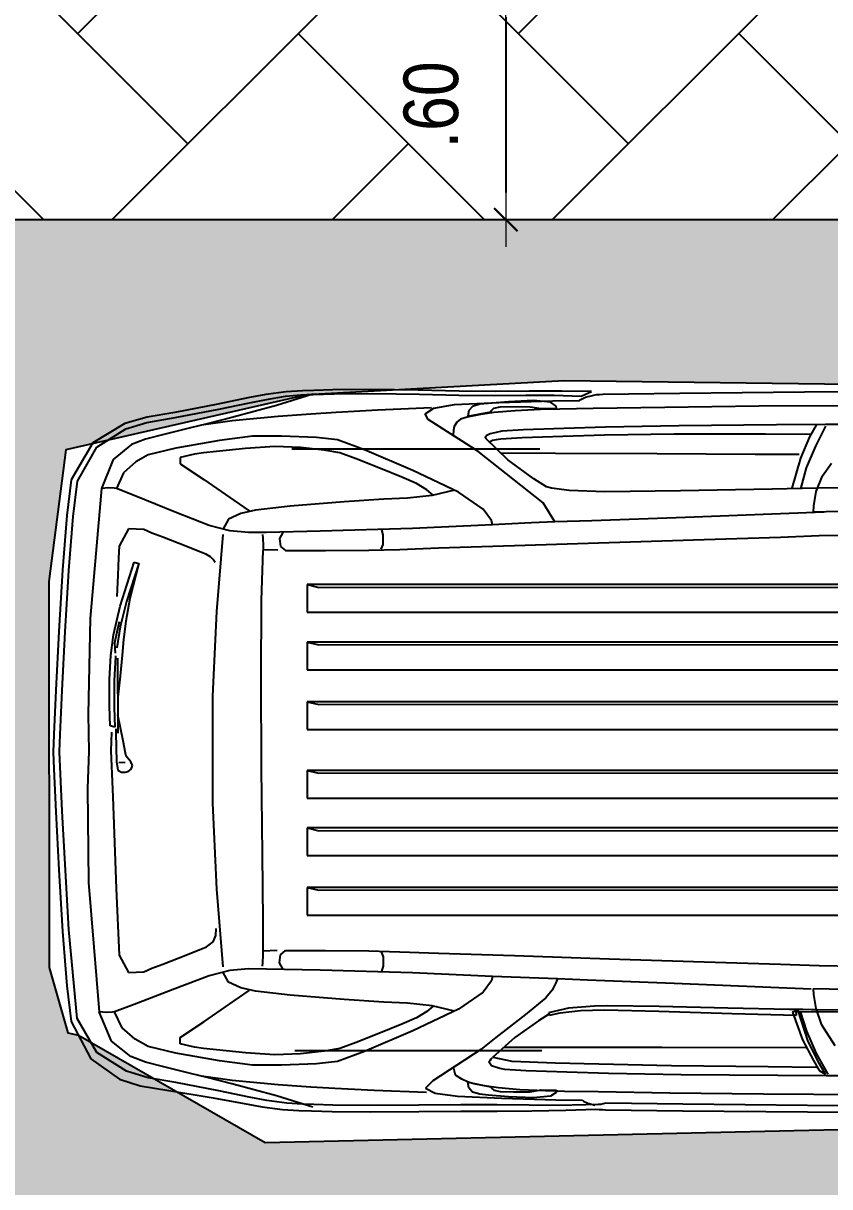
# Model space of a CAD drawing. Header units: millimetres. Extents: x -6300 to 1991, y -4770 to 4545.
# Drawn here: x 1496.562 to 1498.633, y 106.682 to 109.67 of the extents above; entities that cross this region are included whole.
import ezdxf

# ---------------------------------------------------------------- set-up
doc = ezdxf.new("R2010")
doc.units = ezdxf.units.MM
doc.header["$LTSCALE"] = 20
doc.header["$MEASUREMENT"] = 0
doc.layers.get('0').update_dxf_attribs({"linetype": 'CONTINUOUS'})
doc.layers.get('DEFPOINTS').update_dxf_attribs({"linetype": 'CONTINUOUS'})
doc.layers.add('COTA', color=7, linetype='CONTINUOUS')
doc.layers.add('LAYER7', color=4, linetype='CONTINUOUS')
doc.layers.add('E-Pen-C', color=4, linetype='CONTINUOUS', lineweight=15)
doc.layers.add('E-Pen-G', color=3, linetype='CONTINUOUS', lineweight=30)
doc.styles.add('F2', font='ARIALN.TTF')
doc.dimstyles.new('DIMENSION-1', dxfattribs={"dimtxt": 0.145, "dimasz": 0.07, "dimexe": 1, "dimexo": 0, "dimgap": 0.12, "dimtad": 1, "dimzin": 7, "dimdsep": 46, "dimtxsty": 'F2', "dimblk1": 'TRACO', "dimblk2": 'TRACO', "dimsah": 1, "dimcen": 1, "dimse1": 1, "dimse2": 1, "dimclrd": 4, "dimclre": 256, "dimclrt": 4, "dimadec": 8, "dimazin": 0, "dimtfac": 1, "dimtix": 1, "dimtmove": 2, "dimatfit": 3, "dimldrblk": 'TRACO', "dimfxl": 1, "dimtolj": 1, "dimtzin": 0, "dimarcsym": 0})

# ---------------------------------------------------------------- blocks, each defined once
blk = doc.blocks.new('TRACO')
at = {"layer": 'E-Pen-C'}
for p, q in [((0, 1), (0, -1)), ((-1, 0), (1, 0))]:
    blk.add_line(p, q, dxfattribs=at)
at = {"layer": 'E-Pen-G'}
blk.add_line((-0.424, -0.424), (0.424, 0.424), dxfattribs=at)
blk = doc.blocks.new('*D387')
at = {"color": 4, "lineweight": -2}
blk.add_line((1497.8016, 109.6856), (1497.8016, 109.2356), dxfattribs=at)
at = {"layer": 'DEFPOINTS', "color": 0}
for p in [(1497.8016, 109.7556, -0.2465), (1497.8016, 109.1656), (1497.8016, 109.1656)]:
    blk.add_point(p, dxfattribs=at)
at = {"color": 4, "lineweight": -2, "xscale": 0.07, "yscale": 0.07, "zscale": 0.07}
for p, rotation in [((1497.8016, 109.7556), 90), ((1497.8016, 109.1656), 270)]:
    blk.add_blockref('TRACO', p, dxfattribs=dict(at, rotation=rotation))
at = {"color": 4, "insert": (1497.6101, 109.4606), "char_height": 0.14, "attachment_point": 5, "rotation": 90, "style": 'F2'}
blk.add_mtext('\\A1;.60', dxfattribs=at)
blk = doc.blocks.new('Austin Mini dessus')
at = {"color": 8, "flags": 128}
for points in [[(2.1078, 3.7972), (1.9397, 3.7986)], [(2.4284, 3.7942), (2.1078, 3.7972)], [(2.6551, 3.7981), (2.7306, 3.7997)], [(2.6814, 3.7868), (2.6551, 3.7981)], [(2.7306, 3.7997), (2.8147, 3.7991)], [(2.8147, 3.7991), (2.9021, 3.7984)], [(2.9021, 3.7984), (2.9944, 3.7997)], [(2.9944, 3.7997), (3.0997, 3.8021)], [(3.0997, 3.8021), (3.2215, 3.8034)], [(3.2215, 3.8034), (3.3188, 3.8025)], [(3.3188, 3.8025), (3.3675, 3.8008)], [(3.3675, 3.8008), (3.3972, 3.7998)], [(3.3972, 3.7998), (3.439, 3.7972)], [(3.439, 3.7972), (3.4912, 3.7905)], [(2.6259, 3.7916), (2.4284, 3.7942)], [(2.6343, 3.7911), (2.6259, 3.7916)], [(2.642, 3.7903), (2.6343, 3.7911)], [(2.649, 3.7893), (2.642, 3.7903)], [(2.6704, 3.7837), (2.649, 3.7893)], [(2.6822, 3.7782), (2.6704, 3.7837)], [(2.7507, 3.7887), (2.6814, 3.7868)], [(2.6858, 3.7757), (2.6822, 3.7782)], [(2.7538, 3.7741), (2.6858, 3.7757)], [(2.7458, 3.7609), (2.7598, 3.7709)], [(2.8237, 3.7886), (2.7507, 3.7887)], [(2.8931, 3.7702), (2.7538, 3.7741)], [(2.7598, 3.7709), (2.8041, 3.7753)], [(2.8041, 3.7753), (2.8678, 3.772)], [(2.9048, 3.7882), (2.8237, 3.7886)], [(2.8678, 3.772), (2.9199, 3.7677)], [(3.0069, 3.7651), (2.8931, 3.7702)], [(2.9951, 3.7894), (2.9048, 3.7882)], [(2.9199, 3.7677), (2.9416, 3.7655)], [(2.9416, 3.7655), (2.9606, 3.76)], [(3.0966, 3.7917), (2.9951, 3.7894)], [(3.0599, 3.7557), (3.0069, 3.7651)], [(3.2164, 3.793), (3.0966, 3.7917)], [(3.316, 3.7921), (3.2164, 3.793)], [(3.3693, 3.7904), (3.316, 3.7921)], [(3.4015, 3.7895), (3.3693, 3.7904)], [(3.3706, 3.7916), (3.4639, 3.7624)], [(3.4406, 3.7862), (3.4015, 3.7895)], [(3.4894, 3.7783), (3.4406, 3.7862)], [(3.5334, 3.7691), (3.4894, 3.7783)], [(3.4912, 3.7905), (3.5375, 3.7819)], [(3.6119, 3.753), (3.5334, 3.7691)], [(3.5375, 3.7819), (3.6147, 3.7659)], [(3.6147, 3.7659), (3.7245, 3.7448)], [(1.9674, 3.7618), (2.2252, 3.7604)], [(2.2252, 3.7604), (2.4664, 3.7574)], [(2.4664, 3.7574), (2.6503, 3.7544)], [(2.6503, 3.7544), (2.7365, 3.753)], [(2.7365, 3.753), (2.7855, 3.7519)], [(2.7449, 3.7554), (2.7458, 3.7609)], [(2.7845, 3.7544), (2.7449, 3.7554)], [(2.8122, 3.7594), (2.7845, 3.7544)], [(2.7855, 3.7519), (2.851, 3.7488)], [(2.8551, 3.7596), (2.8122, 3.7594)], [(2.851, 3.7488), (2.9058, 3.7442)], [(2.8891, 3.7588), (2.8551, 3.7596)], [(2.9053, 3.7556), (2.8891, 3.7588)], [(2.9118, 3.7497), (2.9053, 3.7556)], [(2.9058, 3.7442), (2.9441, 3.7386)], [(2.913, 3.7465), (2.9118, 3.7497)], [(2.9725, 3.7349), (2.913, 3.7465)], [(2.9441, 3.7386), (2.9744, 3.7329)], [(2.9606, 3.76), (2.9698, 3.7493)], [(2.9698, 3.7493), (2.9725, 3.7349)], [(3.0819, 3.7412), (3.0599, 3.7557)], [(3.0661, 3.7568), (3.2036, 3.7505)], [(3.0743, 3.7267), (3.0819, 3.7412)], [(3.2036, 3.7505), (3.3106, 3.7441)], [(3.3106, 3.7441), (3.3759, 3.7402)], [(3.3759, 3.7402), (3.4593, 3.7344)], [(3.4639, 3.7624), (3.5784, 3.7316)], [(3.7239, 3.7317), (3.6119, 3.753)], [(3.7245, 3.7448), (3.7958, 3.7324)], [(1.8979, 3.7134), (2.0543, 3.714)], [(2.0537, 3.7091), (2.0796, 3.6584)], [(2.0543, 3.714), (2.1798, 3.7129)], [(2.094, 3.6816), (2.0773, 3.7122)], [(2.1798, 3.7129), (2.4309, 3.7103)], [(2.4309, 3.7103), (2.6188, 3.7069)], [(2.6188, 3.7069), (2.7259, 3.7034)], [(2.9469, 3.6452), (3.0743, 3.7267)], [(2.9744, 3.7329), (2.9916, 3.7274)], [(2.9916, 3.7274), (3.001, 3.7198)], [(3.001, 3.7198), (3.0087, 3.7071)], [(3.0087, 3.7071), (3.01, 3.6884)], [(3.4593, 3.7344), (3.5777, 3.7235)], [(3.5777, 3.7235), (3.6563, 3.7118)], [(3.5784, 3.7316), (3.6421, 3.7153)], [(3.6421, 3.7153), (3.6846, 3.7048)], [(3.7964, 3.7192), (3.7239, 3.7317)], [(3.7958, 3.7324), (3.8536, 3.716)], [(3.8504, 3.7028), (3.7964, 3.7192)], [(3.8536, 3.716), (3.9358, 3.6662)], [(2.0918, 3.6884), (2.2083, 3.6887)], [(2.1175, 3.6272), (2.094, 3.6816)], [(2.2083, 3.6887), (2.4426, 3.6885)], [(2.4426, 3.6885), (2.6215, 3.6864)], [(2.6215, 3.6864), (2.7286, 3.6829)], [(2.7259, 3.7034), (2.8298, 3.6998)], [(2.7286, 3.6829), (2.8326, 3.6793)], [(2.8298, 3.6998), (2.8852, 3.6963)], [(2.8326, 3.6793), (2.8879, 3.6758)], [(2.8698, 3.6229), (2.9257, 3.6769)], [(2.8852, 3.6963), (2.8995, 3.6935)], [(2.8879, 3.6758), (2.8994, 3.674)], [(2.8995, 3.6935), (2.9148, 3.6898)], [(2.9148, 3.6898), (2.9254, 3.6845)], [(2.9269, 3.6823), (2.9254, 3.6845)], [(2.9257, 3.6769), (2.9271, 3.6797)], [(2.9271, 3.6797), (2.9269, 3.6823)], [(3.3067, 3.6745), (3.361, 3.68)], [(3.361, 3.68), (3.4507, 3.6839)], [(3.4507, 3.6839), (3.525, 3.6834)], [(3.525, 3.6834), (3.6102, 3.6722)], [(3.6846, 3.7048), (3.7528, 3.688)], [(3.7528, 3.688), (3.8, 3.6763)], [(3.8, 3.6763), (3.8361, 3.6624)], [(3.9251, 3.6552), (3.8504, 3.7028)], [(2.0796, 3.6584), (2.1036, 3.6021)], [(2.7871, 3.6502), (3.4246, 3.6502)], [(2.8994, 3.674), (2.9094, 3.6722)], [(2.9094, 3.6722), (2.9171, 3.6679)], [(3.1134, 3.5955), (3.2381, 3.6482)], [(3.2381, 3.6482), (3.3067, 3.6745)], [(3.3014, 3.6408), (3.3411, 3.6477)], [(3.3411, 3.6477), (3.4025, 3.6546)], [(3.4025, 3.6546), (3.4682, 3.6568)], [(3.4682, 3.6568), (3.5432, 3.6518)], [(3.5432, 3.6518), (3.6174, 3.6446)], [(3.6102, 3.6722), (3.7219, 3.6526)], [(3.7219, 3.6526), (3.793, 3.6355)], [(3.8361, 3.6624), (3.8831, 3.6237)], [(3.9748, 3.5682), (3.9251, 3.6552)], [(3.9358, 3.6662), (3.9909, 3.5714)], [(2.1391, 3.55), (2.1175, 3.6272)], [(2.1218, 3.6365), (2.2347, 3.637)], [(2.2347, 3.637), (2.4865, 3.6382)], [(2.4865, 3.6382), (2.7473, 3.6393)], [(2.7473, 3.6393), (2.8869, 3.6399)], [(2.7793, 3.5129), (2.9469, 3.6452)], [(2.8029, 3.5745), (2.8698, 3.6229)], [(3.1969, 3.6007), (3.2592, 3.6259)], [(3.2592, 3.6259), (3.3014, 3.6408)], [(3.6174, 3.6446), (3.651, 3.6408)], [(3.651, 3.6408), (3.6741, 3.6378)], [(3.6741, 3.6378), (3.7107, 3.6285)], [(3.7107, 3.6285), (3.7113, 3.6124)], [(3.793, 3.6355), (3.8251, 3.6178)], [(3.8251, 3.6178), (3.8563, 3.5892)], [(3.8831, 3.6237), (3.9133, 3.5491)], [(2.0615, 3.5818), (2.0389, 3.6143)], [(2.1036, 3.6021), (2.1179, 3.5483)], [(2.9962, 3.5397), (3.1134, 3.5955)], [(3.1417, 3.5787), (3.1969, 3.6007)], [(3.7113, 3.6124), (3.6503, 3.5725)], [(3.8563, 3.5892), (3.8742, 3.5491)], [(2.0778, 3.5418), (2.0615, 3.5818)], [(2.7705, 3.5534), (2.8029, 3.5745)], [(3.0778, 3.5457), (3.1044, 3.562)], [(3.1044, 3.562), (3.1417, 3.5787)], [(3.6503, 3.5725), (3.5724, 3.5187)], [(3.9862, 3.4773), (3.9748, 3.5682)], [(3.9909, 3.5714), (4.0023, 3.48)], [(1.8885, 3.5517), (2.0756, 3.55)], [(2.0756, 3.55), (2.1906, 3.5477)], [(2.0837, 3.5046), (2.0778, 3.5418)], [(2.1906, 3.5477), (2.4267, 3.5434)], [(2.4267, 3.5434), (2.6206, 3.5411)], [(2.6206, 3.5411), (2.712, 3.5443)], [(2.712, 3.5443), (2.7579, 3.5502)], [(2.7579, 3.5502), (2.7705, 3.5534)], [(2.9326, 3.496), (2.9962, 3.5397)], [(3.0068, 3.545), (3.0636, 3.5315)], [(3.0618, 3.5326), (3.0778, 3.5457)], [(3.0636, 3.5315), (3.1275, 3.5247)], [(3.7236, 3.4885), (3.8253, 3.5293)], [(3.8253, 3.5293), (3.8742, 3.5491)], [(3.8742, 3.5491), (3.8804, 3.5498)], [(3.8804, 3.5498), (3.8953, 3.5506)], [(3.8953, 3.5506), (3.9133, 3.5491)], [(3.9133, 3.5491), (3.9421, 3.2156)], [(2.0844, 3.4883), (2.0837, 3.5046)], [(2.7489, 3.4635), (2.7793, 3.5129)], [(3.1275, 3.5247), (3.1878, 3.5219)], [(3.1878, 3.5219), (3.29, 3.5153)], [(3.29, 3.5153), (3.4288, 3.5036)], [(3.4288, 3.5036), (3.5179, 3.4935)], [(3.5724, 3.5187), (3.5339, 3.4917)], [(1.8885, 3.4935), (2.0844, 3.4883)], [(2.0579, 3.4882), (2.4134, 3.475)], [(2.4134, 3.475), (2.6537, 3.4666)], [(2.6537, 3.4666), (2.7489, 3.4635)], [(2.9092, 3.4563), (2.9113, 3.4668)], [(2.9113, 3.4668), (2.9326, 3.496)], [(3.5179, 3.4935), (3.5549, 3.4854)], [(3.5549, 3.4854), (3.5868, 3.4709)], [(3.5868, 3.4709), (3.6013, 3.4438)], [(3.6368, 3.4545), (3.7236, 3.4885)], [(3.9969, 3.3387), (3.9862, 3.4773)], [(4.0023, 3.48), (4.0132, 3.3405)], [(2.7489, 3.4635), (2.8086, 3.4608)], [(2.8086, 3.4608), (2.8767, 3.4577)], [(2.8767, 3.4577), (2.9092, 3.4563)], [(2.9092, 3.4563), (3.1149, 3.4465)], [(3.1149, 3.4465), (3.3513, 3.4394)], [(3.1945, 3.4428), (3.1904, 3.4299)], [(3.3513, 3.4394), (3.4895, 3.4367)], [(3.4471, 3.4365), (3.4563, 3.4213)], [(3.4895, 3.4367), (3.5356, 3.4366)], [(3.5356, 3.4366), (3.5836, 3.4404)], [(3.5836, 3.4404), (3.6368, 3.4545)], [(3.7841, 3.435), (3.8045, 3.444)], [(3.8045, 3.444), (3.8435, 3.4455)], [(3.8435, 3.4455), (3.8675, 3.4012)], [(2.0699, 3.4284), (1.9786, 3.4297)], [(2.1695, 3.4247), (2.0699, 3.4284)], [(2.3653, 3.4184), (2.1695, 3.4247)], [(2.6091, 3.4106), (2.3653, 3.4184)], [(2.8528, 3.4028), (2.6091, 3.4106)], [(3.1904, 3.4299), (3.1906, 3.4059)], [(3.4563, 3.4213), (3.4534, 3.4004)], [(3.4973, 3.4027), (3.4982, 3.4219)], [(3.4982, 3.4219), (3.4986, 3.4312)], [(3.6013, 3.4314), (3.6181, 3.2335)], [(3.6968, 3.4013), (3.756, 3.4243)], [(3.756, 3.4243), (3.7841, 3.435)], [(3.0481, 3.3965), (2.8528, 3.4028)], [(3.147, 3.3929), (3.0481, 3.3965)], [(3.2267, 3.3909), (3.147, 3.3929)], [(3.1906, 3.4059), (3.1955, 3.3932)], [(3.3378, 3.39), (3.2267, 3.3909)], [(3.4403, 3.3899), (3.3378, 3.39)], [(3.4534, 3.4004), (3.4403, 3.3899)], [(3.4605, 3.391), (3.4969, 3.3921)], [(3.4969, 3.3921), (3.4973, 3.4027)], [(3.4984, 3.3906), (3.5032, 3.2619)], [(3.6334, 3.3741), (3.6439, 3.38)], [(3.6439, 3.38), (3.6968, 3.4013)], [(3.8675, 3.4012), (3.8692, 3.3713)], [(3.6215, 3.3593), (3.6261, 3.3671)], [(3.6261, 3.3671), (3.6334, 3.3741)], [(3.8294, 3.3605), (3.8176, 3.3569)], [(3.8176, 3.3569), (3.8402, 3.2669)], [(3.8176, 3.3569), (3.8491, 3.259)], [(3.8656, 3.2467), (3.8294, 3.3605)], [(3.8692, 3.3713), (3.8712, 3.3271)], [(3.8712, 3.3271), (3.8736, 3.2722)], [(4.0064, 3.181), (3.9969, 3.3387)], [(4.0132, 3.3405), (4.0227, 3.1819)], [(1.521, 3.3024), (3.3849, 3.3024)], [(3.3552, 3.2953), (1.5269, 3.296)], [(3.3849, 3.3024), (3.3552, 3.2953)], [(3.3849, 3.3024), (3.3849, 3.2314)], [(3.5032, 3.2619), (3.5043, 3.0618)], [(3.8402, 3.2669), (3.8508, 3.2084)], [(3.8491, 3.259), (3.8648, 3.1939)], [(3.3849, 3.2314), (1.521, 3.2314)], [(3.6181, 3.2335), (3.6277, 3.0159)], [(3.8822, 3.1732), (3.8656, 3.2467)], [(3.8508, 3.2084), (3.8565, 3.1612)], [(3.868, 3.2065), (3.8741, 3.1805)], [(3.9421, 3.2156), (3.9474, 2.9699)], [(3.8648, 3.1939), (3.8741, 3.1401)], [(3.8741, 3.1805), (3.8782, 3.1603)], [(3.8893, 3.1208), (3.8822, 3.1732)], [(4.0139, 3.0308), (4.0064, 3.181)], [(4.0227, 3.1819), (4.0303, 3.0312)], [(1.521, 3.1548), (3.3849, 3.1548)], [(1.521, 3.1548), (3.3849, 3.1548)], [(3.3552, 3.1477), (1.5269, 3.1484)], [(3.3849, 3.1548), (3.3552, 3.1477)], [(3.3849, 3.1548), (3.3849, 3.0838)], [(3.8565, 3.1612), (3.8604, 3.1213)], [(3.8797, 3.1523), (3.8778, 3.1263)], [(3.8782, 3.1603), (3.8797, 3.1523)], [(3.8604, 3.1213), (3.8653, 3.0676)], [(3.8718, 3.1136), (3.8718, 3.0663)], [(3.8772, 3.1193), (3.8773, 3.1186)], [(3.8773, 3.1186), (3.8774, 3.1179)], [(3.8774, 3.1179), (3.8775, 3.1172)], [(3.8775, 3.1172), (3.8809, 3.056)], [(3.8927, 3.0595), (3.8893, 3.1208)], [(3.3849, 3.0838), (1.521, 3.0838)], [(3.5043, 3.0618), (3.503, 2.8311)], [(3.8653, 3.0676), (3.8715, 3.0137)], [(3.8718, 3.0663), (3.8715, 2.9763)], [(3.8809, 3.056), (3.8809, 2.9867)], [(3.8927, 2.9903), (3.8927, 3.0595)], [(4.019, 2.9175), (4.0139, 3.0308)], [(4.0303, 3.0312), (4.0353, 2.9173)], [(1.521, 3.0018), (3.3849, 3.0018)], [(1.521, 3.0017), (3.3849, 3.0017)], [(3.3552, 2.9947), (1.5269, 2.9954)], [(3.3849, 3.0017), (3.3552, 2.9947)], [(3.3849, 3.0018), (3.3849, 2.9307)], [(3.6277, 3.0159), (3.6279, 2.8795)], [(3.8911, 2.9399), (3.8927, 2.9903)], [(3.8717, 2.9689), (3.8581, 2.9022)], [(3.8715, 2.9763), (3.8713, 2.9207)], [(3.8809, 2.9867), (3.8793, 2.9363)], [(3.9474, 2.9699), (3.9456, 2.8742)], [(3.3849, 2.9307), (1.521, 2.9307)], [(3.8764, 2.9319), (3.8763, 2.9214)], [(3.8793, 2.9363), (3.8911, 2.9399)], [(3.8581, 2.9022), (3.8521, 2.8707)], [(3.8763, 2.9214), (3.8745, 2.8469)], [(3.8871, 2.9232), (3.8888, 2.876)], [(4.0208, 2.8728), (4.019, 2.9175)], [(4.0353, 2.9173), (4.0372, 2.8721)], [(3.6279, 2.8795), (3.6277, 2.7413)], [(3.8521, 2.8707), (3.8507, 2.8629)], [(3.8888, 2.876), (3.8844, 2.7575)], [(3.9456, 2.8742), (3.9489, 2.78)], [(4.0141, 2.7205), (4.0208, 2.8728)], [(4.0372, 2.8721), (4.0353, 2.829)], [(3.8333, 2.8378), (3.8378, 2.8476)], [(3.8378, 2.8476), (3.8458, 2.8564)], [(3.8458, 2.8564), (3.8507, 2.8629)], [(3.8688, 2.8456), (3.8527, 2.8468)], [(3.8745, 2.8469), (3.8712, 2.8257)], [(1.521, 2.8252), (3.3849, 2.8252)], [(1.521, 2.8252), (3.3849, 2.8252)], [(3.3552, 2.8181), (1.5269, 2.8188)], [(3.3849, 2.8252), (3.3552, 2.8181)], [(3.3849, 2.8252), (3.3849, 2.7542)], [(3.503, 2.8311), (3.5007, 2.6103)], [(3.8369, 2.8289), (3.8333, 2.8378)], [(3.8449, 2.8226), (3.8369, 2.8289)], [(3.8518, 2.8207), (3.8449, 2.8226)], [(3.8621, 2.821), (3.8518, 2.8207)], [(3.8712, 2.8257), (3.8621, 2.821)], [(4.0353, 2.829), (4.0303, 2.7187)], [(3.9489, 2.78), (3.9462, 2.5372)], [(3.3849, 2.7542), (1.521, 2.7542)], [(3.8844, 2.7575), (3.8754, 2.5224)], [(3.6277, 2.7413), (3.6181, 2.5203)], [(3.9974, 2.4164), (4.0141, 2.7205)], [(4.0303, 2.7187), (4.0227, 2.5701)], [(1.521, 2.6777), (3.3849, 2.6777)], [(1.521, 2.6776), (3.3849, 2.6776)], [(3.3552, 2.6705), (1.5269, 2.6712)], [(3.3849, 2.6776), (3.3552, 2.6705)], [(3.3849, 2.6777), (3.3849, 2.6066)], [(3.3849, 2.6066), (1.521, 2.6066)], [(3.5007, 2.6103), (3.4987, 2.4401)], [(4.0227, 2.5701), (4.0132, 2.4114)], [(1.521, 2.5246), (3.3849, 2.5246)], [(1.521, 2.5246), (3.3849, 2.5246)], [(3.3552, 2.5175), (1.5269, 2.5182)], [(3.3849, 2.5246), (3.3552, 2.5175)], [(3.3849, 2.5246), (3.3849, 2.4536)], [(3.6181, 2.5203), (3.6013, 2.3205)], [(3.8754, 2.5224), (3.8675, 2.3507)], [(3.9462, 2.5372), (3.9187, 2.2052)], [(3.3849, 2.4536), (1.521, 2.4536)], [(3.4987, 2.4401), (3.4984, 2.3614)], [(3.6192, 2.401), (3.619, 2.419)], [(3.6261, 2.3848), (3.6192, 2.401)], [(3.9754, 2.1881), (3.9974, 2.4164)], [(4.0132, 2.4114), (4.0023, 2.272)], [(3.2267, 2.3616), (3.147, 2.3596)], [(3.3378, 2.3625), (3.2267, 2.3616)], [(3.4403, 2.3625), (3.3378, 2.3625)], [(3.4534, 2.352), (3.4403, 2.3625)], [(3.462, 2.3625), (3.4984, 2.3614)], [(3.4984, 2.3614), (3.4988, 2.3509)], [(3.6439, 2.372), (3.6261, 2.3848)], [(3.6968, 2.3507), (3.6439, 2.372)], [(2.3653, 2.3341), (2.1695, 2.3277)], [(2.6091, 2.3418), (2.3653, 2.3341)], [(2.8528, 2.3496), (2.6091, 2.3418)], [(3.0481, 2.356), (2.8528, 2.3496)], [(3.147, 2.3596), (3.0481, 2.356)], [(3.189, 2.3226), (3.1892, 2.3465)], [(3.1892, 2.3465), (3.1942, 2.3592)], [(3.4471, 2.3159), (3.4563, 2.3312)], [(3.4563, 2.3312), (3.4534, 2.352)], [(3.4988, 2.3509), (3.4997, 2.3317)], [(3.4997, 2.3317), (3.5002, 2.3223)], [(3.756, 2.3277), (3.6968, 2.3507)], [(3.8675, 2.3507), (3.8435, 2.3065)], [(2.0699, 2.3241), (1.9786, 2.3223)], [(2.1695, 2.3277), (2.0699, 2.3241)], [(2.9092, 2.2957), (3.1149, 2.3055)], [(3.1149, 2.3055), (3.3513, 2.3125)], [(3.1931, 2.3097), (3.189, 2.3226)], [(3.3513, 2.3125), (3.4895, 2.3152)], [(3.4895, 2.3152), (3.5356, 2.3154)], [(3.5356, 2.3154), (3.5836, 2.3116)], [(3.5836, 2.3116), (3.6368, 2.2975)], [(3.5868, 2.2811), (3.6013, 2.3081)], [(3.7841, 2.317), (3.756, 2.3277)], [(3.8045, 2.308), (3.7841, 2.317)], [(3.8435, 2.3065), (3.8045, 2.308)], [(2.0905, 2.2638), (2.4428, 2.2777)], [(2.4428, 2.2777), (2.6647, 2.2869)], [(2.6647, 2.2869), (2.7418, 2.2903)], [(2.7418, 2.2903), (2.9092, 2.2957)], [(2.7431, 2.2881), (2.7462, 2.2798)], [(2.7462, 2.2798), (2.7556, 2.2611)], [(2.9092, 2.2957), (2.9113, 2.2851)], [(2.9113, 2.2851), (2.9326, 2.256)], [(3.5549, 2.2666), (3.5868, 2.2811)], [(3.6368, 2.2975), (3.725, 2.2641)], [(4.0023, 2.272), (3.9909, 2.1805)], [(1.881, 2.2603), (2.0858, 2.2644)], [(2.0844, 2.2494), (2.0784, 2.2142)], [(2.0858, 2.2644), (2.0844, 2.2494)], [(2.7556, 2.2611), (2.7718, 2.2409)], [(2.9326, 2.256), (2.9962, 2.2123)], [(3.29, 2.2366), (3.4288, 2.2483)], [(3.4288, 2.2483), (3.5179, 2.2584)], [(3.5179, 2.2584), (3.5549, 2.2666)], [(3.5724, 2.2333), (3.5339, 2.2602)], [(3.725, 2.2641), (3.8293, 2.2244)], [(2.0784, 2.2142), (2.0651, 2.1737)], [(2.1118, 2.2109), (2.1463, 2.2115)], [(2.1463, 2.2115), (2.305, 2.215)], [(2.305, 2.215), (2.4809, 2.219)], [(2.4809, 2.219), (2.6134, 2.2208)], [(2.6134, 2.2208), (2.6469, 2.2196)], [(2.6469, 2.2196), (2.7143, 2.2143)], [(2.7143, 2.2143), (2.7654, 2.2024)], [(2.7718, 2.2409), (2.8239, 2.1987)], [(2.9962, 2.2123), (3.1134, 2.1564)], [(3.0068, 2.207), (3.0636, 2.2205)], [(3.0618, 2.2194), (3.0778, 2.2063)], [(3.0636, 2.2205), (3.1275, 2.2272)], [(3.1275, 2.2272), (3.1878, 2.23)], [(3.1878, 2.23), (3.29, 2.2366)], [(3.6503, 2.1795), (3.5724, 2.2333)], [(3.8293, 2.2244), (3.8797, 2.2052)], [(2.0035, 2.2094), (2.0815, 2.2103)], [(2.1294, 2.2062), (2.0102, 2.2055)], [(2.0815, 2.2103), (2.0895, 2.2105)], [(2.0895, 2.2105), (2.1118, 2.2109)], [(2.0987, 2.1289), (2.1242, 2.2089)], [(2.1021, 2.1554), (2.1177, 2.2065)], [(2.1389, 2.2041), (2.1134, 2.1336)], [(2.1242, 2.2089), (2.1389, 2.2041)], [(2.128, 2.1963), (2.1294, 2.2062)], [(2.2935, 2.2014), (2.128, 2.1963)], [(2.4818, 2.2073), (2.2935, 2.2014)], [(2.6213, 2.2106), (2.4818, 2.2073)], [(2.6829, 2.2085), (2.6213, 2.2106)], [(2.7355, 2.2029), (2.6829, 2.2085)], [(2.7627, 2.1969), (2.7355, 2.2029)], [(2.7654, 2.2024), (2.7627, 2.1969)], [(2.763, 2.2003), (2.7912, 2.1821)], [(2.7912, 2.1821), (2.8517, 2.139)], [(2.8239, 2.1987), (2.9002, 2.139)], [(3.0778, 2.2063), (3.1044, 2.19)], [(3.1044, 2.19), (3.1417, 2.1733)], [(3.8604, 2.1645), (3.8797, 2.2052)], [(3.8797, 2.2052), (3.8859, 2.2044)], [(3.8859, 2.2044), (3.9007, 2.2036)], [(3.8872, 2.13), (3.9187, 2.2052)], [(3.9007, 2.2036), (3.9187, 2.2052)], [(3.9249, 2.1008), (3.9754, 2.1881)], [(2.0651, 2.1737), (2.0297, 2.1186)], [(2.0769, 2.098), (2.1021, 2.1554)], [(3.1134, 2.1564), (3.2381, 2.1037)], [(3.1417, 2.1733), (3.1969, 2.1512)], [(3.7113, 2.1396), (3.6503, 2.1795)], [(3.8265, 2.1348), (3.8604, 2.1645)], [(3.9909, 2.1805), (3.9406, 2.0845)], [(2.0692, 2.0713), (2.0987, 2.1289)], [(2.1134, 2.1336), (2.085, 2.08)], [(2.8517, 2.139), (2.9088, 2.0884)], [(2.9002, 2.139), (2.9394, 2.1086)], [(3.1969, 2.1512), (3.2592, 2.1261)], [(3.2592, 2.1261), (3.3014, 2.1112)], [(3.6741, 2.1142), (3.7107, 2.1235)], [(3.7107, 2.1235), (3.7113, 2.1396)], [(3.793, 2.1165), (3.8265, 2.1348)], [(3.8375, 2.0902), (3.8872, 2.13)], [(2.0471, 2.045), (2.0769, 2.098)], [(2.1047, 2.1129), (2.4742, 2.1134)], [(2.4742, 2.1134), (2.7383, 2.1137)], [(2.7383, 2.1137), (2.8794, 2.1139)], [(2.7825, 2.1047), (3.4166, 2.1047)], [(2.9394, 2.1086), (3.062, 2.0282)], [(3.2381, 2.1037), (3.3067, 2.0774)], [(3.3014, 2.1112), (3.3411, 2.1043)], [(3.3411, 2.1043), (3.4025, 2.0974)], [(3.4025, 2.0974), (3.4682, 2.0952)], [(3.4682, 2.0952), (3.5432, 2.1001)], [(3.5432, 2.1001), (3.6174, 2.1074)], [(3.6102, 2.0798), (3.7219, 2.0993)], [(3.6174, 2.1074), (3.651, 2.1112)], [(3.651, 2.1112), (3.6741, 2.1142)], [(3.7219, 2.0993), (3.793, 2.1165)], [(3.8485, 2.0526), (3.9249, 2.1008)], [(2.0542, 2.0453), (2.0692, 2.0713)], [(2.085, 2.08), (2.0706, 2.0548)], [(2.0774, 2.0623), (2.2014, 2.0637)], [(2.2014, 2.0637), (2.4493, 2.0668)], [(2.4493, 2.0668), (2.6356, 2.0705)], [(2.6356, 2.0705), (2.7481, 2.0732)], [(2.7481, 2.0732), (2.8587, 2.0775)], [(2.8587, 2.0775), (2.9076, 2.0883)], [(2.8901, 2.0597), (2.9115, 2.0664)], [(2.9122, 2.0845), (2.9088, 2.0884)], [(2.9115, 2.0664), (2.9182, 2.0768)], [(2.9154, 2.0806), (2.9122, 2.0845)], [(2.9182, 2.0768), (2.9154, 2.0806)], [(3.3067, 2.0774), (3.361, 2.072)], [(3.361, 2.072), (3.4507, 2.0681)], [(3.4507, 2.0681), (3.525, 2.0686)], [(3.525, 2.0686), (3.6102, 2.0798)], [(3.6846, 2.0471), (3.7528, 2.064)], [(3.7528, 2.064), (3.8, 2.0757)], [(3.8, 2.0757), (3.8375, 2.0902)], [(3.9406, 2.0845), (3.8672, 2.0324)], [(1.8882, 2.0405), (2.0521, 2.0412)], [(2.0521, 2.0412), (2.1763, 2.0418)], [(2.0706, 2.0548), (2.0542, 2.0453)], [(2.1763, 2.0418), (2.4248, 2.0438)], [(2.4248, 2.0438), (2.6113, 2.0468)], [(2.6113, 2.0468), (2.7183, 2.0504)], [(2.7183, 2.0504), (2.8223, 2.0539)], [(2.8223, 2.0539), (2.8776, 2.0574)], [(2.8776, 2.0574), (2.8901, 2.0597)], [(2.9729, 2.0257), (2.9874, 2.0323)], [(2.9874, 2.0323), (3.0039, 2.0429)], [(3.0039, 2.0429), (3.008, 2.0596)], [(3.5777, 2.0285), (3.6563, 2.0402)], [(3.5784, 2.0204), (3.6421, 2.0366)], [(3.6421, 2.0366), (3.6846, 2.0471)], [(3.722, 2.0234), (3.7937, 2.0359)], [(3.7937, 2.0359), (3.8485, 2.0526)], [(3.8672, 2.0324), (3.8141, 2.0148)], [(2.7242, 2.001), (2.7732, 2.0021)], [(2.7845, 2.0049), (2.7449, 2.0039)], [(2.7449, 2.0039), (2.7458, 1.9984)], [(2.7732, 2.0021), (2.8386, 2.0052)], [(2.8122, 1.9999), (2.7845, 2.0049)], [(2.8386, 2.0052), (2.8935, 2.0098)], [(2.9053, 2.0037), (2.8891, 2.0005)], [(2.8935, 2.0098), (2.9302, 2.0151)], [(2.9118, 2.0096), (2.9053, 2.0037)], [(2.913, 2.0128), (2.9118, 2.0096)], [(2.9725, 2.0244), (2.913, 2.0128)], [(2.9302, 2.0151), (2.9574, 2.0204)], [(2.9574, 2.0204), (2.9729, 2.0257)], [(2.9606, 1.9993), (2.9698, 2.01)], [(2.9698, 2.01), (2.9725, 2.0244)], [(3.0814, 2.0091), (3.0563, 1.9962)], [(3.062, 2.0282), (3.0814, 2.0091)], [(3.0784, 1.9981), (3.2127, 2.0036)], [(3.2127, 2.0036), (3.3138, 2.0086)], [(3.3138, 2.0086), (3.3759, 2.0118)], [(3.3759, 2.0118), (3.4593, 2.0176)], [(3.4593, 2.0176), (3.5777, 2.0285)], [(3.4639, 1.9896), (3.5784, 2.0204)], [(3.5337, 1.986), (3.6114, 2.0021)], [(3.6114, 2.0021), (3.722, 2.0234)], [(3.7404, 2.0035), (3.6262, 1.9845)], [(3.8141, 2.0148), (3.7404, 2.0035)], [(1.9551, 1.9922), (2.2129, 1.9935)], [(2.2129, 1.9935), (2.454, 1.9966)], [(2.454, 1.9966), (2.638, 1.9996)], [(2.638, 1.9996), (2.7242, 2.001)], [(2.675, 1.9758), (2.6644, 1.9706)], [(2.6783, 1.978), (2.675, 1.9758)], [(2.7462, 1.9796), (2.6783, 1.978)], [(2.7458, 1.9984), (2.7598, 1.9884)], [(2.8855, 1.9835), (2.7462, 1.9796)], [(2.7598, 1.9884), (2.8041, 1.984)], [(2.8041, 1.984), (2.8678, 1.9873)], [(2.8551, 1.9997), (2.8122, 1.9999)], [(2.8891, 2.0005), (2.8551, 1.9997)], [(2.8678, 1.9873), (2.9199, 1.9916)], [(2.9993, 1.9886), (2.8855, 1.9835)], [(2.9199, 1.9916), (2.9416, 1.9938)], [(2.9416, 1.9938), (2.9606, 1.9993)], [(3.0563, 1.9962), (2.9993, 1.9886)], [(3.3706, 1.9603), (3.4639, 1.9896)], [(3.4375, 1.9711), (3.4886, 1.9776)], [(3.4886, 1.9776), (3.5337, 1.986)], [(3.6262, 1.9845), (3.5466, 1.9696)], [(1.9317, 1.9633), (2.0998, 1.9648)], [(2.1, 1.9484), (1.9317, 1.9469)], [(2.0998, 1.9648), (2.4205, 1.9678)], [(2.421, 1.9514), (2.1, 1.9484)], [(2.4205, 1.9678), (2.618, 1.9704)], [(2.6186, 1.954), (2.421, 1.9514)], [(2.618, 1.9704), (2.6248, 1.9694)], [(2.627, 1.9542), (2.6186, 1.954)], [(2.6248, 1.9694), (2.6309, 1.9675)], [(2.6353, 1.9546), (2.627, 1.9542)], [(2.6309, 1.9675), (2.6377, 1.9674)], [(2.6436, 1.9556), (2.6353, 1.9546)], [(2.6377, 1.9674), (2.6698, 1.9667)], [(2.7208, 1.9527), (2.6436, 1.9556)], [(2.6644, 1.9706), (2.6452, 1.9652)], [(2.6698, 1.9667), (2.7401, 1.9651)], [(2.808, 1.9509), (2.7208, 1.9527)], [(2.7401, 1.9651), (2.8147, 1.9659)], [(2.8968, 1.9503), (2.808, 1.9509)], [(2.8147, 1.9659), (2.8968, 1.9668)], [(2.8968, 1.9668), (2.9905, 1.9663)], [(2.9905, 1.9499), (2.8968, 1.9503)], [(2.9905, 1.9663), (3.0983, 1.9654)], [(3.0983, 1.949), (2.9905, 1.9499)], [(3.0983, 1.9654), (3.2215, 1.965)], [(3.2215, 1.9486), (3.0983, 1.949)], [(3.2215, 1.965), (3.3188, 1.9659)], [(3.3211, 1.9494), (3.2215, 1.9486)], [(3.3188, 1.9659), (3.3675, 1.9676)], [(3.3742, 1.9509), (3.3211, 1.9494)], [(3.3675, 1.9676), (3.3972, 1.9685)], [(3.4063, 1.9517), (3.3742, 1.9509)], [(3.3972, 1.9685), (3.4375, 1.9711)], [(3.448, 1.9543), (3.4063, 1.9517)], [(3.5003, 1.961), (3.448, 1.9543)], [(3.5466, 1.9696), (3.5003, 1.961)]]:
    blk.add_lwpolyline(points, dxfattribs=at)

msp = doc.modelspace()

# ---------------------------------------------------------------- hatches: boundary and pattern name
h = msp.add_hatch()
h.set_pattern_fill('AR-HBONE', color=8, scale=0.1, style=0)
h.set_pattern_definition([(45, (-0.10146, 0.4659), (4e-17, 0.56568542), [1.2, -0.4]), (135, (0.18138, 0.74874), (4e-17, 0.56568542), [1.2, -0.4])])
edge = h.paths.add_edge_path(flags=16)
edge.add_line((1506.3069, 110.3201), (1506.3069, 113.3907))
edge.add_arc((1505.7424, 113.3907), 0.5645, 0, 90)
edge.add_line((1505.7424, 113.9553), (1497.3955, 113.9553))
edge.add_arc((1497.3955, 113.3907), 0.5645, 90, 180)
edge.add_line((1496.8309, 113.3907), (1496.8309, 110.3201))
edge.add_arc((1497.3955, 110.3201), 0.5645, 180, 270)
edge.add_line((1497.3955, 109.7556), (1505.7424, 109.7556))
edge.add_arc((1505.7424, 110.3201), 0.5645, 270, 360)
h.paths.add_polyline_path([(1501.9322, 109.4601), (1501.9322, 109.4974), (1501.9179, 109.4946), (1501.9058, 109.4865)], flags=24)
h.paths.add_polyline_path([(1501.9322, 109.4601), (1501.9058, 109.4865), (1501.8977, 109.4744), (1501.8949, 109.4601)], flags=8)
h.paths.add_polyline_path([(1501.9322, 109.4601), (1501.9695, 109.4601), (1501.9667, 109.4458), (1501.9586, 109.4337)], flags=8)
h.paths.add_polyline_path([(1501.9322, 109.4601), (1501.9586, 109.4337), (1501.9465, 109.4256), (1501.9322, 109.4228)], flags=24)
edge = h.paths.add_edge_path(flags=16)
edge.add_line((1501.9322, 109.3855), (1501.9322, 109.5348))
edge = h.paths.add_edge_path(flags=16)
edge.add_arc((1501.9322, 109.4601), 0.0373, 0, 360)
edge = h.paths.add_edge_path(flags=16)
edge.add_line((1501.8576, 109.4601), (1502.2087, 109.4601))
h.paths.add_polyline_path([(1501.9619, 109.4512), (1502.3119, 109.4512), (1502.3119, 109.6315), (1501.9619, 109.6315)], flags=24)
h.paths.add_polyline_path([(1500.4939, 109.4246), (1501.5697, 109.4246), (1501.5697, 109.7002), (1500.4939, 109.7002)], flags=24)
h.paths.add_polyline_path([(1500.6907, 109.2198), (1501.3729, 109.2198), (1501.3729, 109.417), (1500.6907, 109.417)], flags=24)
edge = h.paths.add_edge_path()
edge.add_line((1496.4767, 114.4079), (1496.4787, 109.1659))
edge.add_line((1496.4787, 109.1659), (1505.8026, 109.1656))
edge.add_line((1505.8026, 109.1656), (1506.2743, 109.2687))
edge.add_line((1506.2743, 109.2687), (1506.7183, 109.5037))
edge.add_line((1506.7183, 109.5037), (1507.0517, 109.8362))
edge.add_line((1507.0517, 109.8362), (1507.1796, 110.0505))
edge.add_line((1507.1796, 110.0505), (1507.3644, 110.5695))
edge.add_line((1507.3644, 110.5695), (1507.3952, 110.9079))
edge.add_line((1507.3952, 110.9079), (1507.3952, 114.4079))
edge.add_line((1507.3952, 114.4079), (1496.4767, 114.4036))
h.paths.add_polyline_path([(1507.2587, 111.779), (1507.2587, 113.5581), (1506.9864, 113.5581), (1506.9864, 111.779)], flags=24)
h.paths.add_polyline_path([(1503.7336, 114.031), (1503.7336, 114.324), (1503.4421, 114.324), (1503.4421, 114.031)], flags=24)
h.paths.add_polyline_path([(1503.2573, 114.1066), (1503.2573, 114.3996), (1502.9659, 114.3996), (1502.9659, 114.1066)], flags=24)
h.paths.add_polyline_path([(1497.7551, 109.3106), (1497.7551, 109.6036), (1497.4636, 109.6036), (1497.4636, 109.3106)], flags=24)
h.paths.add_polyline_path([(1501.9671, 109.2665), (1503.0773, 109.2665), (1503.0773, 109.4653), (1501.9671, 109.4653)], flags=24)
at = {"layer": 'COTA', "linetype": 'Continuous'}
h = msp.add_hatch(dxfattribs=at)
h.set_pattern_fill('PATIO3', color=8, scale=0.6, style=0, pattern_type=2)
h.set_pattern_definition([(243.4349, (-60.29372, 66.72446), (0.600000786, 0.599999495), [0.201246, -1.1403948]), (153.4349, (-60.17372, 66.66446), (0.599999495, -0.600000786), [0.1341642, -1.2074766]), (153.4349, (-60.02372, 66.66446), (0.599999495, -0.600000786), [0.1341642, -1.2074766]), (243.4349, (-60.14372, 66.72446), (0.600000786, 0.599999495), [0.0670818, -1.274559]), (153.4349, (-59.87372, 66.66446), (0.599999495, -0.600000786), [0.1341642, -1.2074766]), (243.4349, (-59.99372, 66.72446), (0.600000786, 0.599999495), [0.1341642, -1.2074766]), (158.1986, (-59.81372, 66.71246), (-1.800000164, 0.599999946), [0.0323112, -3.1987878]), (243.4349, (-59.84372, 66.72446), (0.600000786, 0.599999495), [0.0670818, -1.274559]), (154.9831, (-59.813717, 66.562465), (-7.7999997481, 3.60000110015), [0.0993174, -9.8324496]), (63.4349, (-59.99372, 66.42446), (-0.600000786, -0.599999495), [0.201246, -1.1403948]), (153.4349, (-59.93372, 66.54446), (0.599999495, -0.600000786), [0.1341642, -1.2074766]), (63.4349, (-60.14372, 66.42446), (-0.600000786, -0.599999495), [0.0670818, -1.274559]), (153.4349, (-60.08372, 66.54446), (0.599999495, -0.600000786), [0.1341642, -1.2074766]), (153.4349, (-60.23372, 66.54446), (0.599999495, -0.600000786), [0.1341642, -1.2074766]), (63.4349, (-60.29372, 66.42446), (-0.600000786, -0.599999495), [0.201246, -1.1403948]), (63.4349, (-59.90372, 66.30446), (-0.600000786, -0.599999495), [0.201246, -1.1403948]), (153.4349, (-59.84372, 66.42446), (0.599999495, -0.600000786), [0.1341642, -1.2074766]), (153.4349, (-59.99372, 66.42446), (0.599999495, -0.600000786), [0.1341642, -1.2074766]), (63.4349, (-60.20372, 66.30446), (-0.600000786, -0.599999495), [0.1341642, -1.2074766]), (153.4349, (-60.14372, 66.42446), (0.599999495, -0.600000786), [0.1341642, -1.2074766]), (153.4349, (-60.29372, 66.42446), (0.599999495, -0.600000786), [0.1341642, -1.2074766]), (63.4349, (-60.41372, 66.18446), (-0.600000786, -0.599999495), [0.201246, -1.1403948]), (153.4349, (-59.81372, 66.33446), (0.599999495, -0.600000786), [0.0670818, -1.274559]), (153.4349, (-59.90372, 66.30446), (0.599999495, -0.600000786), [0.1341642, -1.2074766]), (153.4349, (-60.05372, 66.30446), (0.599999495, -0.600000786), [0.1341642, -1.2074766]), (153.4349, (-60.20372, 66.30446), (0.599999495, -0.600000786), [0.1341642, -1.2074766]), (153.4349, (-60.35372, 66.30446), (0.599999495, -0.600000786), [0.0670818, -1.274559]), (153.4349, (-59.81372, 66.18446), (0.599999495, -0.600000786), [0.1341642, -1.2074766]), (63.4349, (-59.99372, 66.12446), (-0.600000786, -0.599999495), [0.1341642, -1.2074766]), (153.4349, (-59.96372, 66.18446), (0.599999495, -0.600000786), [0.1341642, -1.2074766]), (243.4349, (-60.23372, 66.24446), (0.600000786, 0.599999495), [0.1341642, -1.2074766]), (153.4349, (-60.11372, 66.18446), (0.599999495, -0.600000786), [0.1341642, -1.2074766]), (153.4349, (-60.26372, 66.18446), (0.599999495, -0.600000786), [0.1341642, -1.2074766]), (154.9831, (-60.323717, 66.664465), (-7.7999997481, 3.60000110015), [0.0993174, -9.8324496]), (158.1986, (-60.38372, 66.54446), (-1.800000164, 0.599999946), [0.0323112, -3.1987878]), (243.4349, (-60.02372, 66.36446), (0.600000786, 0.599999495), [0.201246, -1.1403948]), (63.4349, (-60.08372, 66.54446), (-0.600000786, -0.599999495), [0.0670818, -1.274559])])
h.paths.add_polyline_path([(1495.6809, 100.3079), (1496.8349, 100.3068), (1496.8309, 100.3079), (1496.8308, 106.0572), (1511.0309, 106.0572), (1511.0309, 107.2079), (1511.0309, 110.9079), (1507.3952, 110.9079), (1507.3586, 110.5079), (1507.2552, 110.1447), (1507.0517, 109.8362), (1506.7183, 109.5037), (1506.3612, 109.2976), (1505.9889, 109.1876), (1505.7611, 109.1656), (1495.6809, 109.1656)])
h.paths.add_polyline_path([(1504.745, 107.0713), (1505.2243, 106.7954), (1507.6022, 106.849), (1508.8032, 106.877), (1509.1594, 106.98), (1509.2816, 107.6688), (1509.2699, 108.1418), (1509.1669, 108.4659), (1509.0519, 108.6391), (1508.2645, 108.7222), (1505.9923, 108.7513), (1505.3321, 108.7158), (1504.7131, 108.5745), (1504.669, 108.2366), (1504.6697, 107.2448), (1504.7177, 107.077)], flags=16)
h.paths.add_polyline_path([(1502.3847, 107.3914), (1502.3847, 107.4288), (1502.3704, 107.4259), (1502.3583, 107.4178)], flags=24)
h.paths.add_polyline_path([(1502.3847, 107.3914), (1502.3583, 107.4178), (1502.3502, 107.4057), (1502.3474, 107.3914)], flags=8)
h.paths.add_polyline_path([(1502.3847, 107.3914), (1502.422, 107.3914), (1502.4192, 107.3772), (1502.4111, 107.365)], flags=8)
h.paths.add_polyline_path([(1502.3847, 107.3914), (1502.4111, 107.365), (1502.399, 107.357), (1502.3847, 107.3541)], flags=24)
edge = h.paths.add_edge_path(flags=16)
edge.add_line((1502.3847, 107.3168), (1502.3847, 107.4661))
edge = h.paths.add_edge_path(flags=16)
edge.add_arc((1502.3847, 107.3914), 0.0373, 0, 360)
edge = h.paths.add_edge_path(flags=16)
edge.add_line((1502.3101, 107.3914), (1502.6612, 107.3914))
h.paths.add_polyline_path([(1502.4144, 107.3825), (1502.7356, 107.3825), (1502.7356, 107.5628), (1502.4144, 107.5628)], flags=24)
h.paths.add_polyline_path([(1502.0396, 107.7656), (1503.1086, 107.7656), (1503.1086, 107.9919), (1502.0396, 107.9919)], flags=24)
h.paths.add_polyline_path([(1502.233, 107.5549), (1502.9151, 107.5549), (1502.9151, 107.7521), (1502.233, 107.7521)], flags=24)
h.paths.add_polyline_path([(1496.704, 107.0713), (1497.1833, 106.7954), (1499.5612, 106.8491), (1500.7622, 106.877), (1501.1184, 106.9801), (1501.2405, 107.6688), (1501.2288, 108.1418), (1501.1258, 108.4659), (1501.0108, 108.6392), (1500.2235, 108.7223), (1497.9513, 108.7513), (1497.291, 108.7159), (1496.6721, 108.5745), (1496.6279, 108.2366), (1496.6286, 107.2449), (1496.6767, 107.0771)], flags=16)
h.paths.add_polyline_path([(1495.913, 107.5519), (1496.3133, 107.5519), (1496.3133, 107.3573), (1495.913, 107.3573)], flags=16)
h.paths.add_polyline_path([(1495.716, 105.5361), (1495.716, 108.5361), (1495.686, 108.5361), (1495.686, 105.5361)], flags=16)
h.paths.add_polyline_path([(1495.716, 101.0325), (1495.716, 104.5361), (1495.686, 104.5361), (1495.686, 101.0325)], flags=16)
h.paths.add_polyline_path([(1495.913, 103.3881), (1496.3133, 103.3881), (1496.3133, 103.1934), (1495.913, 103.1934)], flags=16)
h.paths.add_polyline_path([(1502.132, 106.9564), (1503.211, 106.9564), (1503.211, 107.1608), (1502.132, 107.1608)], flags=24)
h.paths.add_polyline_path([(1502.0076, 107.1242), (1503.4609, 107.1242), (1503.4609, 107.2874), (1502.0076, 107.2874)], flags=24)
h.paths.add_polyline_path([(1503.2854, 106.4149), (1503.6813, 106.4149), (1503.6813, 106.7168), (1503.2854, 106.7168)], flags=24)
h.paths.add_polyline_path([(1503.9482, 107.4162), (1503.9482, 107.812), (1503.6463, 107.812), (1503.6463, 107.4162)], flags=24)
h.paths.add_polyline_path([(1499.8837, 106.4149), (1500.2796, 106.4149), (1500.2796, 106.7168), (1499.8837, 106.7168)], flags=24)
h.paths.add_polyline_path([(1501.7756, 106.4149), (1502.0791, 106.4149), (1502.0791, 106.7168), (1501.7756, 106.7168)], flags=24)
h.paths.add_polyline_path([(1504.8769, 106.4149), (1505.1804, 106.4149), (1505.1804, 106.7168), (1504.8769, 106.7168)], flags=24)
h.paths.add_polyline_path([(1506.3599, 106.4149), (1506.7557, 106.4149), (1506.7557, 106.7168), (1506.3599, 106.7168)], flags=24)
h.paths.add_polyline_path([(1507.9259, 106.4149), (1508.2293, 106.4149), (1508.2293, 106.7168), (1507.9259, 106.7168)], flags=24)
h.paths.add_polyline_path([(1509.4093, 106.4149), (1509.8051, 106.4149), (1509.8051, 106.7168), (1509.4093, 106.7168)], flags=24)
h.paths.add_polyline_path([(1510.4527, 106.4295), (1510.4527, 106.8254), (1510.1508, 106.8254), (1510.1508, 106.4295)], flags=24)
h.paths.add_polyline_path([(1495.8781, 106.4149), (1496.274, 106.4149), (1496.274, 106.7168), (1495.8781, 106.7168)], flags=24)
h.paths.add_polyline_path([(1497.1281, 106.4149), (1497.5239, 106.4149), (1497.5239, 106.7168), (1497.1281, 106.7168)], flags=24)
h.paths.add_polyline_path([(1497.9255, 106.4149), (1498.229, 106.4149), (1498.229, 106.7168), (1497.9255, 106.7168)], flags=24)
h.paths.add_polyline_path([(1510.7056, 110.1912), (1511.0878, 110.1912), (1511.0878, 110.4827), (1510.7056, 110.4827)], flags=9)
h.paths.add_polyline_path([(1509.5786, 110.1912), (1509.8715, 110.1912), (1509.8715, 110.4827), (1509.5786, 110.4827)], flags=24)
h.paths.add_polyline_path([(1508.4408, 110.1912), (1508.823, 110.1912), (1508.823, 110.4827), (1508.4408, 110.4827)], flags=24)
h.paths.add_polyline_path([(1507.3952, 110.1912), (1507.6882, 110.1912), (1507.6882, 110.4827), (1507.3952, 110.4827)], flags=24)
h.paths.add_polyline_path([(1509.7758, 110.4927), (1511.5548, 110.4927), (1511.5548, 110.7649), (1509.7758, 110.7649)], flags=9)
h.paths.add_polyline_path([(1496.6134, 102.9851), (1496.6134, 103.3809), (1496.3116, 103.3809), (1496.3116, 102.9851)], flags=24)

# ---------------------------------------------------------------- linework, layer by layer
at = {"color": 8}
msp.add_lwpolyline([(1496.4767, 114.4079), (1496.4787, 109.1659), (1505.8026, 109.1656), (1506.2743, 109.2687), (1506.7183, 109.5037), (1507.0517, 109.8362), (1507.1796, 110.0505), (1507.3644, 110.5695), (1507.3952, 110.9079), (1507.3952, 114.4079), (1496.4767, 114.4036)], dxfattribs=at)
at = {"color": 8, "elevation": 2.6262}
msp.add_lwpolyline([(1496.704, 107.0713), (1497.1833, 106.7954), (1499.5612, 106.8491), (1500.7622, 106.877), (1501.1184, 106.9801), (1501.2405, 107.6688), (1501.2288, 108.1418), (1501.1258, 108.4659), (1501.0108, 108.6392), (1500.2235, 108.7223), (1497.9513, 108.7513), (1497.291, 108.7159), (1496.6721, 108.5745), (1496.6279, 108.2366), (1496.6286, 107.2449), (1496.6767, 107.0771), (1496.704, 107.0713)], dxfattribs=at)
at = {"layer": 'COTA', "color": 8, "linetype": 'Continuous'}
msp.add_lwpolyline([(1495.6809, 100.3079), (1496.8349, 100.3068), (1496.8309, 100.3079), (1496.8308, 106.0572), (1511.0309, 106.0572), (1511.0309, 107.2079), (1511.0309, 110.9079), (1507.3952, 110.9079), (1507.3586, 110.5079), (1507.2552, 110.1447), (1507.0517, 109.8362), (1506.7183, 109.5037), (1506.3612, 109.2976), (1505.9889, 109.1876), (1505.7611, 109.1656), (1495.6809, 109.1656), (1495.6809, 100.3079)], dxfattribs=at)
at = {"layer": 'LAYER7', "color": 8, "linetype": 'Continuous'}
msp.add_line((1505.8026, 109.1656), (1496.4767, 109.1656), dxfattribs=at)

# ---------------------------------------------------------------- block references
at = {"color": 8, "xscale": -1}
msp.add_blockref('Austin Mini dessus', (1500.6765, 104.9259, 2.6262), dxfattribs=at)

# ---------------------------------------------------------------- dimensions: what is measured, and where the dimension line sits
at = {"color": 8}
dim = msp.add_linear_dim(base=(1497.8016, 109.1656), p1=(1497.8016, 109.7556, -0.2465), p2=(1497.8016, 109.1656), angle=90, text='.60', dimstyle='DIMENSION-1', override={"dimtxt": 0.14, "dimfxl": 0.5, "dimfxlon": 1}, dxfattribs=at)
dim.commit()
dim.dimension.update_dxf_attribs({"geometry": '*D387', "text_midpoint": (1497.6101, 109.4606)})

doc.saveas('drawing.dxf')
